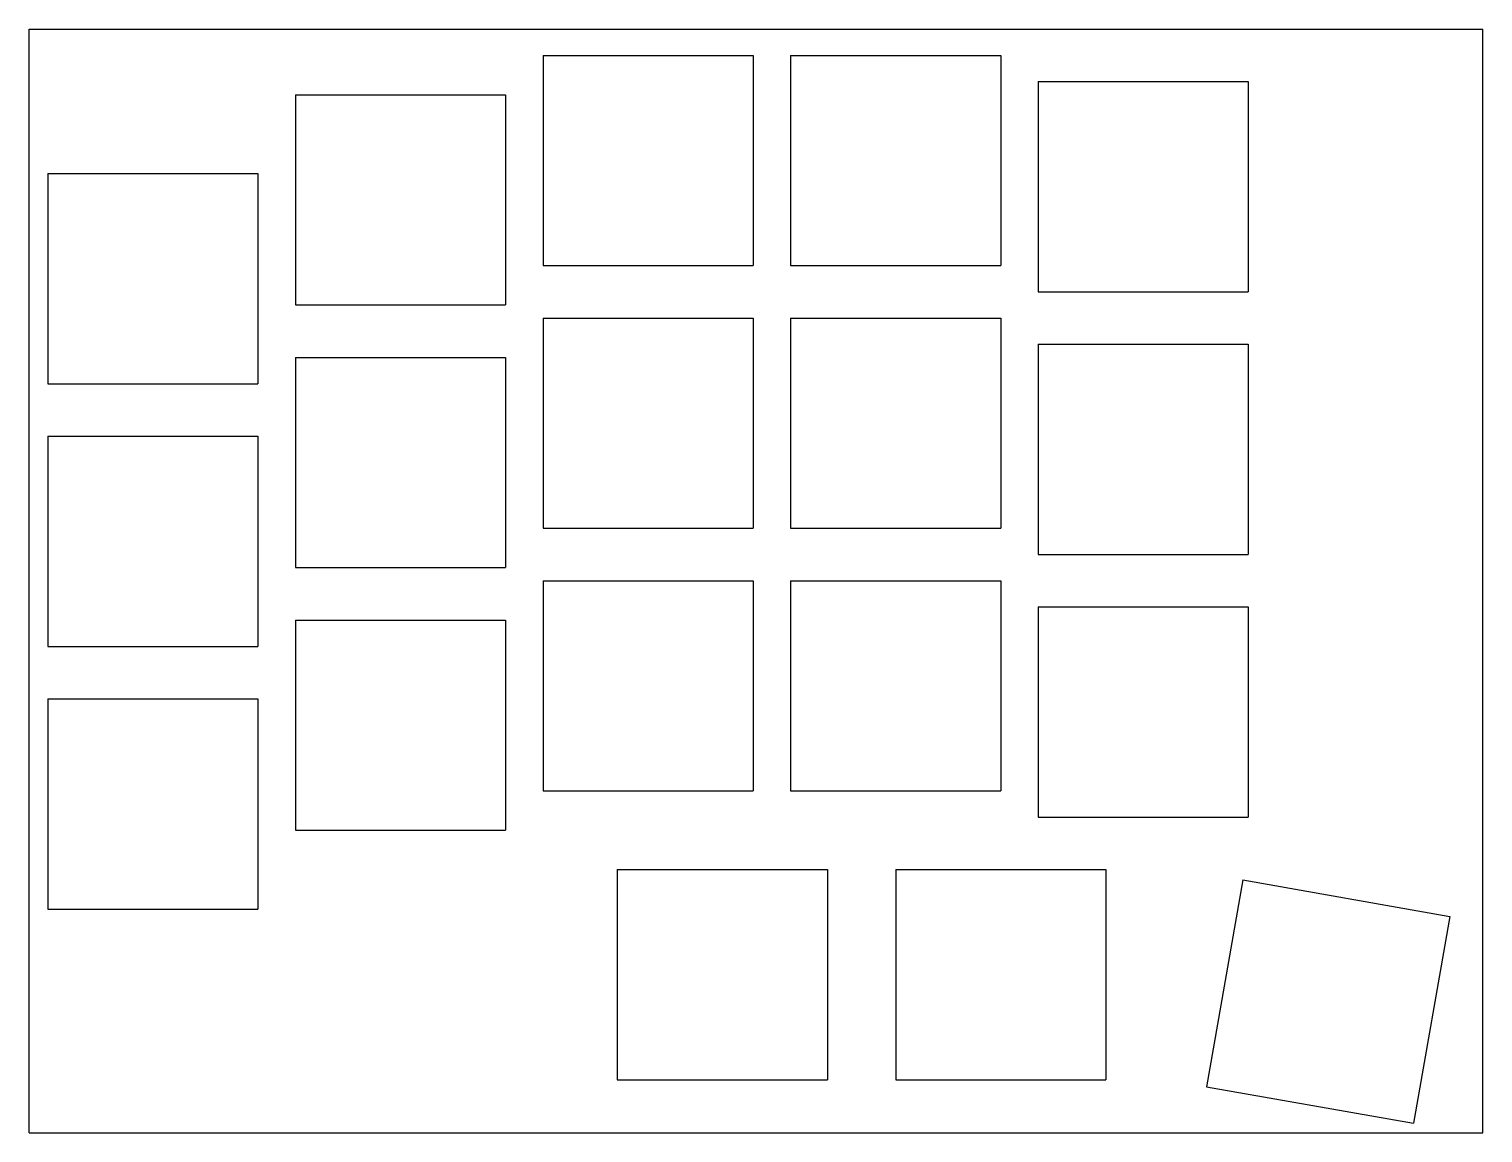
# Model space of a CAD drawing. Header units: millimetres. Extents: x 16.5 to 113.4, y -86.7 to -13.1.
import ezdxf

# ---------------------------------------------------------------- set-up
doc = ezdxf.new("R2010")
doc.units = ezdxf.units.MM

msp = doc.modelspace()

# ---------------------------------------------------------------- linework, layer by layer
for p, q in [((16.5, -13.125), (113.384, -13.125)), ((16.5, -86.667), (16.5, -13.125)), ((113.384, -86.667), (113.384, -13.125)), ((50.75, -14.875), (64.75, -14.875)), ((50.75, -14.875), (50.75, -28.875)), ((64.75, -14.875), (64.75, -28.875)), ((67.25, -14.875), (81.25, -14.875)), ((67.25, -14.875), (67.25, -28.875)), ((81.25, -14.875), (81.25, -28.875)), ((83.75, -16.625), (97.75, -16.625)), ((83.75, -16.625), (83.75, -30.625)), ((97.75, -16.625), (97.75, -30.625)), ((34.25, -17.5), (48.25, -17.5)), ((34.25, -17.5), (34.25, -31.5)), ((48.25, -17.5), (48.25, -31.5)), ((17.75, -22.75), (31.75, -22.75)), ((17.75, -22.75), (17.75, -36.75)), ((31.75, -22.75), (31.75, -36.75)), ((50.75, -28.875), (64.75, -28.875)), ((67.25, -28.875), (81.25, -28.875)), ((83.75, -30.625), (97.75, -30.625)), ((34.25, -31.5), (48.25, -31.5)), ((50.75, -32.375), (64.75, -32.375)), ((50.75, -32.375), (50.75, -46.375)), ((64.75, -32.375), (64.75, -46.375)), ((67.25, -32.375), (81.25, -32.375)), ((67.25, -32.375), (67.25, -46.375)), ((81.25, -32.375), (81.25, -46.375)), ((83.75, -34.125), (97.75, -34.125)), ((83.75, -34.125), (83.75, -48.125)), ((97.75, -34.125), (97.75, -48.125)), ((34.25, -35), (48.25, -35)), ((34.25, -35), (34.25, -49)), ((48.25, -35), (48.25, -49)), ((17.75, -36.75), (31.75, -36.75)), ((17.75, -40.25), (31.75, -40.25)), ((17.75, -40.25), (17.75, -54.25)), ((31.75, -40.25), (31.75, -54.25)), ((50.75, -46.375), (64.75, -46.375)), ((67.25, -46.375), (81.25, -46.375)), ((83.75, -48.125), (97.75, -48.125)), ((34.25, -49), (48.25, -49)), ((50.75, -49.875), (64.75, -49.875)), ((50.75, -49.875), (50.75, -63.875)), ((64.75, -49.875), (64.75, -63.875)), ((67.25, -49.875), (81.25, -49.875)), ((67.25, -49.875), (67.25, -63.875)), ((81.25, -49.875), (81.25, -63.875)), ((83.75, -51.625), (97.75, -51.625)), ((83.75, -51.625), (83.75, -65.625)), ((97.75, -51.625), (97.75, -65.625)), ((34.25, -52.5), (48.25, -52.5)), ((34.25, -52.5), (34.25, -66.5)), ((48.25, -52.5), (48.25, -66.5)), ((17.75, -54.25), (31.75, -54.25)), ((17.75, -57.75), (31.75, -57.75)), ((17.75, -57.75), (17.75, -71.75)), ((31.75, -57.75), (31.75, -71.75)), ((50.75, -63.875), (64.75, -63.875)), ((67.25, -63.875), (81.25, -63.875)), ((83.75, -65.625), (97.75, -65.625)), ((34.25, -66.5), (48.25, -66.5)), ((55.7, -69.125), (69.7, -69.125)), ((55.7, -69.125), (55.7, -83.125)), ((69.7, -69.125), (69.7, -83.125)), ((74.263, -69.125), (88.263, -69.125)), ((74.263, -69.125), (74.263, -83.125)), ((88.263, -69.125), (88.263, -83.125)), ((97.393, -69.807), (94.962, -83.595)), ((97.393, -69.807), (111.181, -72.239)), ((17.75, -71.75), (31.75, -71.75)), ((111.181, -72.239), (108.75, -86.026)), ((55.7, -83.125), (69.7, -83.125)), ((74.263, -83.125), (88.263, -83.125)), ((94.962, -83.595), (108.75, -86.026)), ((16.5, -86.667), (113.384, -86.667))]:
    msp.add_line(p, q)

doc.saveas('drawing.dxf')
